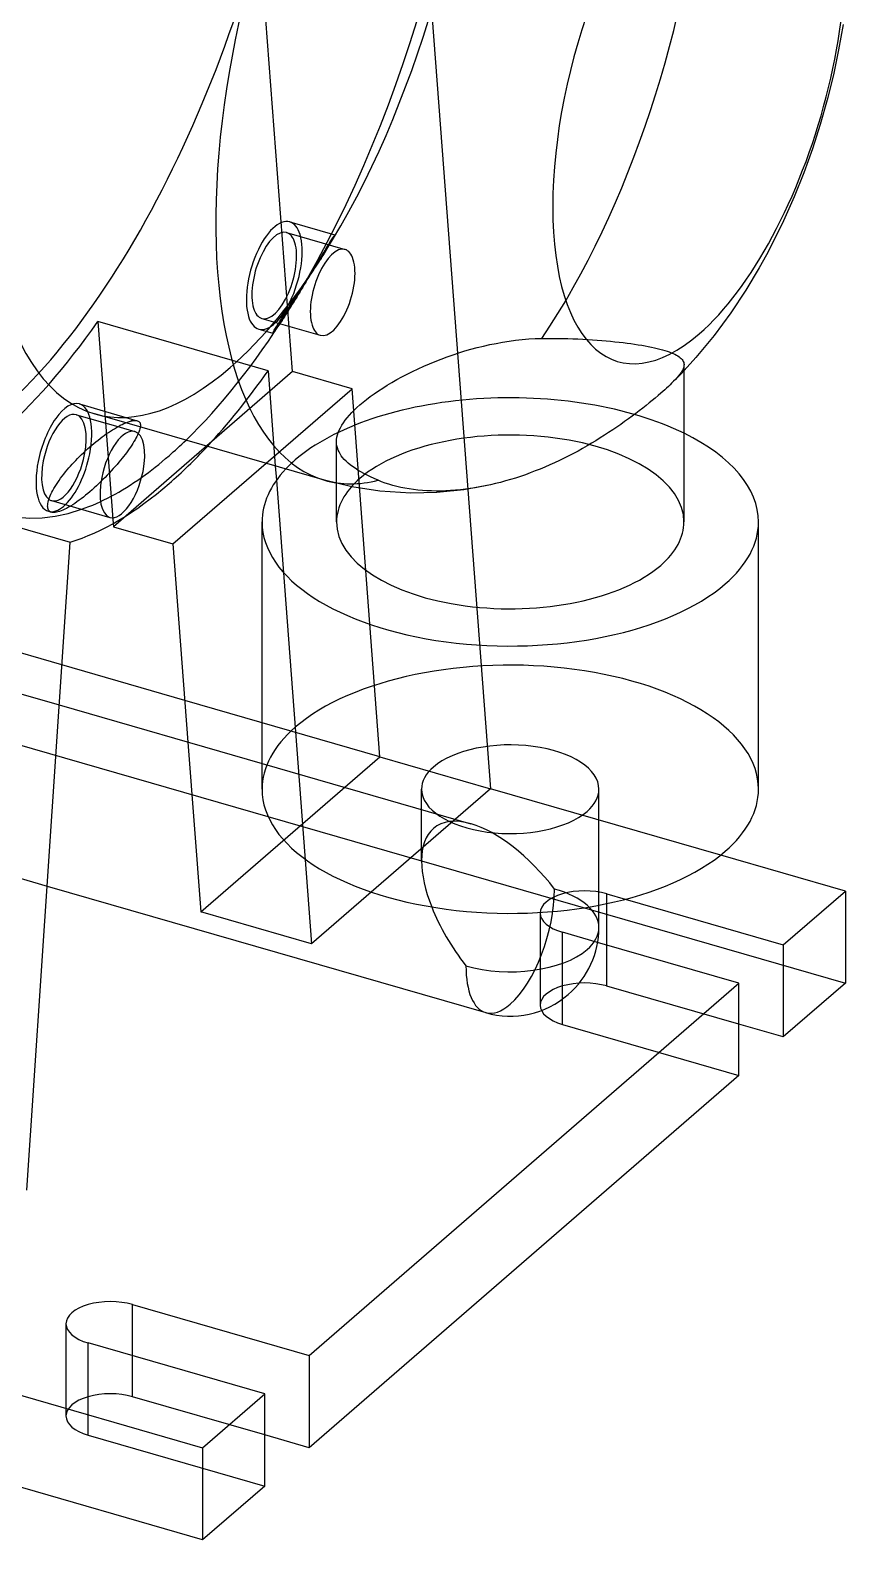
# Model space of a CAD drawing. Header units: millimetres. Extents: x -48 to 306, y -72 to 443.
# Drawn here: x 158.9 to 304.9, y -72.2 to 198.2 of the extents above; entities that cross this region are included whole.
import ezdxf

# ---------------------------------------------------------------- set-up
doc = ezdxf.new("R2010")
doc.units = ezdxf.units.MM
doc.layers.add('MAIN-1', color=7, linetype='Continuous')
doc.layers.add('MAIN-2', color=7, linetype='Continuous')

msp = doc.modelspace()

# ---------------------------------------------------------------- linework, layer by layer
at = {"layer": 'MAIN-1'}
for p, q in [((304.44, 199.18), (303.65, 194.65)), ((303.65, 194.65), (302.71, 190.14)), ((302.71, 190.14), (301.61, 185.69)), ((301.61, 185.69), (300.36, 181.28)), ((300.36, 181.28), (298.96, 176.91)), ((298.96, 176.91), (297.4, 172.59)), ((297.4, 172.59), (295.69, 168.3)), ((295.69, 168.3), (293.77, 163.99)), ((293.77, 163.99), (292.3, 160.94)), ((292.3, 160.94), (290.73, 157.92)), ((290.73, 157.92), (289.44, 155.59)), ((289.44, 155.59), (287.04, 151.6)), ((287.04, 151.6), (284.37, 147.56)), ((284.37, 147.56), (281.37, 143.48)), ((281.37, 143.48), (278.1, 139.52)), ((278.1, 139.52), (275.45, 136.62)), ((275.45, 136.62), (273.75, 134.91)), ((275.97, 110.09), (275.97, 137.17)), ((271.32, 132.71), (270.81, 132.28)), ((271.8, 133.12), (271.32, 132.71)), ((272.16, 133.44), (271.8, 133.12)), ((272.51, 133.76), (272.16, 133.44)), ((272.85, 134.06), (272.51, 133.76)), ((273.17, 134.35), (272.85, 134.06)), ((273.47, 134.63), (273.17, 134.35)), ((273.75, 134.91), (273.47, 134.63)), ((273.75, 134.91), (273.75, 134.91)), ((273.75, 134.91), (273.75, 134.91)), ((273.75, 134.91), (273.75, 134.91)), ((273.75, 134.91), (273.75, 134.91)), ((273.75, 134.91), (273.75, 134.91)), ((273.75, 134.91), (273.75, 134.91)), ((267.95, 130), (267.32, 129.52)), ((268.57, 130.47), (267.95, 130)), ((269.16, 130.94), (268.57, 130.47)), ((269.73, 131.4), (269.16, 130.94)), ((270.28, 131.85), (269.73, 131.4)), ((270.81, 132.28), (270.28, 131.85)), ((211.59, 117.57), (170.44, 129.45)), ((174.32, 127), (174.68, 127.2)), ((174.58, 127.15), (177.61, 126.27)), ((174.68, 127.2), (175.02, 127.39)), ((175.02, 127.39), (175.36, 127.56)), ((175.36, 127.56), (175.68, 127.71)), ((175.68, 127.71), (176, 127.84)), ((178.61, 127.09), (178.58, 126.92)), ((263.93, 127.07), (263.21, 126.58)), ((264.64, 127.56), (263.93, 127.07)), ((265.33, 128.06), (264.64, 127.56)), ((266.01, 128.55), (265.33, 128.06)), ((266.68, 129.03), (266.01, 128.55)), ((267.32, 129.52), (266.68, 129.03)), ((170.29, 124.13), (170.66, 124.44)), ((170.66, 124.44), (171.04, 124.74)), ((171.04, 124.74), (171.42, 125.03)), ((171.42, 125.03), (171.79, 125.32)), ((171.79, 125.32), (172.16, 125.59)), ((172.16, 125.59), (172.52, 125.84)), ((172.52, 125.84), (172.88, 126.09)), ((172.88, 126.09), (173.24, 126.33)), ((173.24, 126.33), (173.6, 126.57)), ((173.6, 126.57), (173.97, 126.79)), ((173.97, 126.79), (174.32, 127)), ((178.33, 126.14), (178.24, 125.91)), ((178.42, 126.35), (178.33, 126.14)), ((178.48, 126.55), (178.42, 126.35)), ((178.54, 126.74), (178.48, 126.55)), ((178.58, 126.92), (178.54, 126.74)), ((260.19, 124.64), (259.4, 124.17)), ((260.96, 125.12), (260.19, 124.64)), ((261.72, 125.6), (260.96, 125.12)), ((262.47, 126.09), (261.72, 125.6)), ((263.21, 126.58), (262.47, 126.09)), ((167.38, 121.45), (167.72, 121.79)), ((167.72, 121.79), (168.07, 122.14)), ((168.07, 122.14), (168.43, 122.48)), ((168.43, 122.48), (168.79, 122.82)), ((168.79, 122.82), (169.16, 123.16)), ((169.16, 123.16), (169.53, 123.49)), ((169.53, 123.49), (169.91, 123.81)), ((169.91, 123.81), (170.29, 124.13)), ((255.33, 121.92), (254.49, 121.5)), ((256.17, 122.35), (255.33, 121.92)), ((256.99, 122.79), (256.17, 122.35)), ((257.8, 123.24), (256.99, 122.79)), ((258.61, 123.7), (257.8, 123.24)), ((259.4, 124.17), (258.61, 123.7)), ((164.92, 118.66), (165.22, 119.04)), ((165.22, 119.04), (165.53, 119.41)), ((165.53, 119.41), (165.82, 119.75)), ((165.82, 119.75), (166.11, 120.09)), ((166.11, 120.09), (166.41, 120.43)), ((166.41, 120.43), (166.72, 120.76)), ((166.72, 120.76), (167.05, 121.1)), ((167.05, 121.1), (167.38, 121.45)), ((202.78, 120.11), (202.97, 117.55)), ((249.32, 119.21), (248.44, 118.87)), ((250.2, 119.56), (249.32, 119.21)), ((251.07, 119.92), (250.2, 119.56)), ((251.93, 120.3), (251.07, 119.92)), ((252.79, 120.68), (251.93, 120.3)), ((253.65, 121.08), (252.79, 120.68)), ((254.49, 121.5), (253.65, 121.08)), ((163.14, 116.07), (163.35, 116.43)), ((163.35, 116.43), (163.58, 116.79)), ((163.58, 116.79), (163.82, 117.15)), ((163.82, 117.15), (164.07, 117.53)), ((164.07, 117.53), (164.34, 117.9)), ((164.34, 117.9), (164.62, 118.28)), ((164.62, 118.28), (164.92, 118.66)), ((216.49, 116.38), (211.59, 117.57)), ((213.74, 110.09), (213.74, 116.99)), ((221.48, 115.61), (216.49, 116.38)), ((241.31, 116.74), (236.53, 115.86)), ((241.31, 116.73), (241.3, 116.73)), ((241.3, 116.73), (241.3, 116.73)), ((241.3, 116.73), (241.3, 116.73)), ((241.3, 116.73), (241.3, 116.73)), ((242.2, 116.95), (241.31, 116.74)), ((241.31, 116.74), (241.31, 116.74)), ((241.31, 116.74), (241.31, 116.73)), ((243.1, 117.17), (242.2, 116.95)), ((243.99, 117.42), (243.1, 117.17)), ((244.89, 117.68), (243.99, 117.42)), ((245.78, 117.95), (244.89, 117.68)), ((246.67, 118.24), (245.78, 117.95)), ((247.56, 118.55), (246.67, 118.24)), ((248.44, 118.87), (247.56, 118.55)), ((162.05, 113.39), (162.1, 113.64)), ((162.1, 113.64), (162.16, 113.9)), ((162.16, 113.9), (162.25, 114.17)), ((162.25, 114.17), (162.35, 114.46)), ((162.35, 114.46), (162.47, 114.76)), ((162.47, 114.76), (162.61, 115.07)), ((162.61, 115.07), (162.77, 115.39)), ((162.72, 113.92), (173.17, 110.9)), ((162.77, 115.39), (162.95, 115.73)), ((162.95, 115.73), (163.14, 116.07)), ((227.04, 115.26), (221.48, 115.61)), ((231.71, 115.36), (227.04, 115.26)), ((236.53, 115.86), (231.71, 115.36)), ((162.01, 112.93), (162.02, 113.16)), ((162.02, 112.73), (162.01, 112.93)), ((162.02, 113.16), (162.05, 113.39)), ((162.06, 112.54), (162.02, 112.73)), ((162.11, 112.37), (162.06, 112.54)), ((162.19, 112.22), (162.11, 112.37)), ((162.29, 112.09), (162.19, 112.22)), ((162.41, 111.98), (162.29, 112.09)), ((162.55, 111.9), (162.41, 111.98)), ((162.72, 111.84), (162.55, 111.9)), ((162.9, 111.8), (162.72, 111.84)), ((163.11, 111.78), (162.9, 111.8)), ((163.33, 111.79), (163.11, 111.78)), ((163.57, 111.82), (163.33, 111.79)), ((163.83, 111.88), (163.57, 111.82)), ((164.11, 111.96), (163.83, 111.88)), ((164.41, 112.07), (164.11, 111.96)), ((164.72, 112.19), (164.41, 112.07)), ((165.06, 112.35), (164.72, 112.19)), ((165.4, 112.52), (165.06, 112.35)), ((165.76, 112.71), (165.4, 112.52)), ((166.13, 112.93), (165.76, 112.71)), ((173.74, 109.81), (173.78, 109.24)), ((173.78, 109.24), (184.45, 106.16)), ((200.4, 62.22), (200.4, 110.09)), ((289.3, 62.22), (289.3, 110.09)), ((158.28, -9.58), (166.03, 106.47)), ((184.45, 106.16), (187.13, 70.66)), ((186.57, 78.13), (164.57, 84.48)), ((164.09, 77.31), (200.4, 66.82)), ((304.86, 43.98), (282.53, 50.42)), ((161.92, 44.89), (240.45, 22.22)), ((293.75, 34.35), (304.86, 43.98)), ((304.86, 43.98), (304.86, 27.48)), ((260.73, 37.47), (260.73, 41.46)), ((262.13, 34.32), (262.13, 41.74)), ((265.45, 42.52), (293.75, 34.35)), ((285.81, 27.48), (260.5, 34.79)), ((293.75, 34.35), (293.75, 17.86)), ((208.82, -39.2), (285.81, 27.48)), ((285.81, 10.98), (285.81, 27.48)), ((304.86, 27.48), (293.75, 17.86)), ((293.75, 17.86), (285.81, 20.15)), ((285.81, 10.98), (208.82, -55.7)), ((189.77, -72.2), (-46.7, -3.93)), ((177.2, -30.07), (208.82, -39.2)), ((177.2, -39.24), (177.2, -30.07)), ((126.22, -37.35), (189.77, -55.7)), ((200.88, -46.07), (169.26, -36.95)), ((208.82, -39.2), (208.82, -55.7)), ((189.77, -55.7), (200.88, -46.07)), ((200.88, -62.57), (200.88, -46.07)), ((208.82, -55.7), (200.88, -53.41)), ((189.77, -55.7), (189.77, -72.2)), ((200.88, -62.57), (189.77, -72.2))]:
    msp.add_line(p, q, dxfattribs=at)
for start, end in [(310.8968, 359.9973), (253.8981, 310.8968)]:
    msp.add_arc((244.85, 37.47), 15.88, start, end, dxfattribs=at)
for centre, major_axis, ratio, start_param, end_param in [((183.76, 216.64), (-31.92, -110.58), 0.433013, -2.55359, -0.371599), ((183.76, 216.64), (30.33, 105.05), 0.433013, 0.588003, 3.439114), ((194.7, 213.49), (24.26, 84.04), 0.433013, 0.588003, 3.141593), ((235.85, 201.61), (24.26, 84.04), 0.433013, 0.92988, 3.141653), ((278.7, 189.24), (14.56, 50.42), 0.433013, -2.55359, 0.588003), ((278.7, 189.24), (14.56, 50.42), 0.433013, 0.588003, 3.729595), ((175.39, 118.59), (2.22, 7.69), 0.433013, 0.000007, 1.7661), ((175.39, 118.59), (2.22, 7.69), 0.433013, -1.375493, 0.000007), ((183.76, 216.64), (30.33, 105.05), 0.433013, -2.55359, -2.498092), ((244.85, 110.09), (-44.45, 0), 0.5, -3.141581, -2.346194), ((183.76, 216.64), (30.33, 105.05), 0.433013, -2.643777, -2.55359), ((183.76, 216.64), (-31.92, -110.58), 0.433013, 0.588003, 0.707483), ((175.39, 118.59), (2.22, 7.69), 0.433013, -3.141586, -1.375493), ((244.85, 110.09), (-44.45, 0), 0.5, -0.440631, 0.000012), ((183.76, 216.64), (-31.92, -110.58), 0.433013, 0.274834, 0.588003), ((175.39, 118.59), (2.22, 7.69), 0.433013, 1.7661, 3.141599), ((164.93, 121.6), (2.22, 7.69), 0.433013, 2.990714, 3.141599), ((164.93, 121.6), (2.77, 9.61), 0.433013, -3.063769, -2.49809), ((244.85, 110.09), (-44.45, 0), 0.5, 0.000012, 2.617994), ((244.85, 110.09), (-31.11, 0), 0.5, 0.000012, 2.617994), ((244.85, 110.09), (-31.11, 0), 0.5, 2.617994, 3.141604), ((244.85, 110.09), (-44.45, 0), 0.5, 2.617994, 3.141604), ((244.85, 62.22), (-44.45, 0), 0.5, 0.000012, 2.617994), ((244.85, 62.22), (-44.45, 0), 0.5, 2.617994, 3.141604), ((244.85, 37.47), (13.49, -17.93), 0.467176, -2.102646, -1.538594), ((244.85, 37.47), (-15.88, 0), 0.5, 2.617994, 3.141499), ((244.85, 37.47), (-15.88, 0), 0.5, 1.047198, 2.617994), ((244.85, 37.47), (4.4, 15.25), 0.433013, 2.158799, 3.141599), ((173.23, -33.51), (-7.94, 0), 0.5, -2.094395, 0.000031), ((173.23, -33.51), (-7.94, 0), 0.5, 0.000031, 1.047198)]:
    msp.add_ellipse(centre, major_axis=major_axis, ratio=ratio, start_param=start_param, end_param=end_param, dxfattribs=at)
at = {"layer": 'MAIN-2'}
for p, q in [((205.85, 137.01), (200.4, 209.06)), ((230.89, 200.26), (241.31, 62.32)), ((205.37, 163.83), (213.43, 161.5)), ((204.81, 161.9), (215.26, 158.89)), ((212.13, 159.55), (211.97, 159.29)), ((212.28, 159.8), (212.13, 159.55)), ((212.26, 159.34), (212.43, 159.62)), ((212.43, 160.03), (212.28, 159.8)), ((212.56, 160.23), (212.43, 160.03)), ((212.43, 159.62), (212.58, 159.89)), ((212.68, 160.43), (212.56, 160.23)), ((212.58, 159.89), (212.73, 160.13)), ((212.79, 160.6), (212.68, 160.43)), ((212.73, 160.13), (212.86, 160.35)), ((212.89, 160.76), (212.79, 160.6)), ((212.86, 160.35), (212.97, 160.56)), ((212.99, 160.91), (212.89, 160.76)), ((212.97, 160.56), (213.07, 160.74)), ((213.08, 161.04), (212.99, 160.91)), ((213.07, 160.74), (213.16, 160.9)), ((213.16, 161.16), (213.08, 161.04)), ((213.23, 161.26), (213.16, 161.16)), ((213.16, 160.9), (213.24, 161.04)), ((213.29, 161.35), (213.23, 161.26)), ((213.24, 161.04), (213.3, 161.16)), ((213.34, 161.41), (213.29, 161.35)), ((213.3, 161.16), (213.35, 161.26)), ((213.38, 161.46), (213.34, 161.41)), ((213.35, 161.26), (213.38, 161.34)), ((213.41, 161.49), (213.38, 161.46)), ((213.38, 161.34), (213.41, 161.41)), ((213.43, 161.5), (213.41, 161.49)), ((213.41, 161.41), (213.43, 161.46)), ((213.43, 161.49), (213.43, 161.5)), ((213.43, 161.46), (213.43, 161.49)), ((210.62, 157.05), (210.4, 156.68)), ((210.57, 156.63), (210.8, 157)), ((210.83, 157.41), (210.62, 157.05)), ((211.04, 157.76), (210.83, 157.41)), ((211.24, 158.09), (211.04, 157.76)), ((211.22, 157.66), (211.52, 158.13)), ((211.44, 158.41), (211.24, 158.09)), ((211.63, 158.72), (211.44, 158.41)), ((211.47, 158.06), (211.68, 158.4)), ((211.8, 159.01), (211.63, 158.72)), ((211.68, 158.4), (211.88, 158.72)), ((211.97, 159.29), (211.8, 159.01)), ((211.88, 158.72), (212.08, 159.04)), ((212.08, 159.04), (212.26, 159.34)), ((208.99, 154.33), (208.74, 153.91)), ((208.76, 153.86), (209.03, 154.27)), ((209.24, 154.74), (208.99, 154.33)), ((209.03, 154.27), (209.3, 154.67)), ((209.48, 155.14), (209.24, 154.74)), ((209.3, 154.67), (209.56, 155.08)), ((209.71, 155.53), (209.48, 155.14)), ((209.56, 155.08), (209.82, 155.48)), ((209.94, 155.92), (209.71, 155.53)), ((209.82, 155.48), (210.08, 155.87)), ((210.17, 156.3), (209.94, 155.92)), ((210.08, 155.87), (210.33, 156.26)), ((210.4, 156.68), (210.17, 156.3)), ((210.33, 156.26), (210.57, 156.63)), ((206.95, 151.14), (207.2, 151.51)), ((207.42, 151.71), (207.15, 151.26)), ((207.2, 151.51), (207.45, 151.88)), ((207.69, 152.16), (207.42, 151.71)), ((207.45, 151.88), (207.7, 152.26)), ((207.96, 152.6), (207.69, 152.16)), ((207.7, 152.26), (207.96, 152.65)), ((207.96, 152.65), (208.22, 153.05)), ((208.22, 153.04), (207.96, 152.6)), ((208.49, 153.48), (208.22, 153.04)), ((208.22, 153.05), (208.49, 153.45)), ((208.74, 153.91), (208.49, 153.48)), ((208.49, 153.45), (208.76, 153.86)), ((205.28, 148.64), (205.51, 148.98)), ((205.51, 148.98), (205.74, 149.33)), ((205.82, 149.09), (205.56, 148.68)), ((205.74, 149.33), (205.98, 149.68)), ((206.08, 149.51), (205.82, 149.09)), ((205.98, 149.68), (206.22, 150.04)), ((206.34, 149.94), (206.08, 149.51)), ((206.22, 150.04), (206.46, 150.4)), ((206.61, 150.37), (206.34, 149.94)), ((206.46, 150.4), (206.71, 150.77)), ((206.88, 150.81), (206.61, 150.37)), ((206.71, 150.77), (206.95, 151.14)), ((207.15, 151.26), (206.88, 150.81)), ((200.37, 146.53), (210.83, 143.51)), ((203.45, 145.82), (203.59, 146.04)), ((203.59, 146.04), (203.75, 146.28)), ((203.75, 146.28), (203.91, 146.53)), ((203.98, 146.18), (203.78, 145.88)), ((203.91, 146.53), (204.08, 146.8)), ((204.18, 146.5), (203.98, 146.18)), ((204.08, 146.8), (204.26, 147.08)), ((204.4, 146.83), (204.18, 146.5)), ((204.26, 147.08), (204.45, 147.37)), ((204.62, 147.18), (204.4, 146.83)), ((204.45, 147.37), (204.65, 147.67)), ((204.85, 147.54), (204.62, 147.18)), ((204.65, 147.67), (204.85, 147.98)), ((204.79, 147.45), (205.08, 147.9)), ((204.85, 147.98), (205.07, 148.3)), ((205.08, 147.91), (204.85, 147.54)), ((205.07, 148.3), (205.28, 148.64)), ((205.32, 148.29), (205.08, 147.91)), ((205.56, 148.68), (205.32, 148.29)), ((201.49, 137.17), (171, 145.97)), ((171, 145.97), (173.74, 109.81)), ((199.82, 144.61), (202.34, 143.88)), ((202.33, 143.9), (202.34, 143.93)), ((202.34, 143.88), (202.33, 143.9)), ((202.34, 143.93), (202.37, 143.99)), ((202.36, 143.89), (202.34, 143.88)), ((202.39, 143.91), (202.36, 143.89)), ((202.37, 143.99), (202.4, 144.07)), ((202.43, 143.96), (202.39, 143.91)), ((202.4, 144.07), (202.46, 144.17)), ((202.48, 144.02), (202.43, 143.96)), ((202.46, 144.17), (202.52, 144.29)), ((202.55, 144.11), (202.48, 144.02)), ((202.52, 144.29), (202.6, 144.43)), ((202.63, 144.22), (202.55, 144.11)), ((202.6, 144.43), (202.7, 144.59)), ((202.73, 144.35), (202.63, 144.22)), ((202.7, 144.59), (202.8, 144.77)), ((202.84, 144.5), (202.73, 144.35)), ((202.8, 144.77), (202.92, 144.96)), ((202.96, 144.68), (202.84, 144.5)), ((202.92, 144.96), (203.05, 145.17)), ((203.1, 144.87), (202.96, 144.68)), ((203.05, 145.17), (203.19, 145.4)), ((203.25, 145.09), (203.1, 144.87)), ((203.19, 145.4), (203.32, 145.6)), ((203.42, 145.34), (203.25, 145.09)), ((203.32, 145.6), (203.45, 145.82)), ((203.59, 145.6), (203.42, 145.34)), ((203.78, 145.88), (203.59, 145.6)), ((235.67, 140.37), (236.74, 140.7)), ((236.74, 140.7), (237.82, 141.01)), ((237.82, 141.01), (238.92, 141.31)), ((238.92, 141.31), (240.04, 141.59)), ((240.04, 141.59), (241.17, 141.84)), ((241.17, 141.84), (242.32, 142.07)), ((242.32, 142.07), (243.48, 142.28)), ((243.48, 142.28), (244.65, 142.47)), ((244.65, 142.47), (245.82, 142.62)), ((245.82, 142.62), (247, 142.75)), ((247, 142.75), (248.17, 142.85)), ((248.17, 142.85), (249.34, 142.91)), ((249.34, 142.91), (250.51, 142.94)), ((250.51, 142.94), (251.46, 142.95)), ((251.46, 142.95), (252.41, 142.95)), ((252.41, 142.95), (253.34, 142.94)), ((253.34, 142.94), (254.27, 142.93)), ((254.27, 142.93), (255.18, 142.91)), ((255.18, 142.91), (256.08, 142.88)), ((256.08, 142.88), (256.97, 142.85)), ((256.97, 142.85), (257.85, 142.81)), ((257.85, 142.81), (258.72, 142.76)), ((258.72, 142.76), (259.57, 142.71)), ((259.57, 142.71), (260.4, 142.65)), ((260.4, 142.65), (261.23, 142.59)), ((261.23, 142.59), (262.03, 142.52)), ((262.03, 142.52), (262.82, 142.45)), ((262.82, 142.45), (263.58, 142.37)), ((263.58, 142.37), (264.33, 142.29)), ((264.33, 142.29), (265.06, 142.21)), ((265.06, 142.21), (265.77, 142.12)), ((265.77, 142.12), (266.45, 142.03)), ((266.45, 142.03), (267.12, 141.93)), ((267.12, 141.93), (267.76, 141.83)), ((267.76, 141.83), (268.39, 141.73)), ((268.39, 141.73), (268.99, 141.62)), ((268.99, 141.62), (269.57, 141.51)), ((269.57, 141.51), (270.12, 141.4)), ((270.12, 141.4), (270.66, 141.28)), ((270.66, 141.28), (271.16, 141.16)), ((271.16, 141.16), (271.65, 141.04)), ((271.65, 141.04), (272.11, 140.92)), ((272.11, 140.92), (272.54, 140.79)), ((272.54, 140.79), (272.95, 140.66)), ((272.95, 140.66), (273.33, 140.53)), ((228.35, 137.51), (229.36, 137.96)), ((229.36, 137.96), (230.38, 138.41)), ((230.38, 138.41), (231.42, 138.84)), ((231.42, 138.84), (232.48, 139.25)), ((232.48, 139.25), (233.54, 139.64)), ((233.54, 139.64), (234.6, 140.02)), ((234.6, 140.02), (235.67, 140.37)), ((273.33, 140.53), (273.69, 140.39)), ((273.69, 140.39), (274.03, 140.25)), ((274.03, 140.25), (274.33, 140.11)), ((274.33, 140.11), (274.61, 139.96)), ((274.61, 139.96), (274.87, 139.81)), ((274.87, 139.81), (275.1, 139.66)), ((275.1, 139.66), (275.3, 139.5)), ((275.3, 139.5), (275.48, 139.34)), ((275.48, 139.34), (275.62, 139.17)), ((275.62, 139.17), (275.75, 139.01)), ((275.75, 139.01), (275.84, 138.83)), ((275.84, 138.83), (275.91, 138.65)), ((275.91, 138.65), (275.95, 138.47)), ((275.95, 138.06), (275.91, 137.83)), ((275.95, 138.47), (275.97, 138.28)), ((275.97, 138.28), (275.95, 138.06)), ((275.97, 137.17), (275.97, 138.25)), ((205.85, 137.01), (173.78, 109.24)), ((201.49, 137.17), (202.78, 120.11)), ((216.52, 133.93), (205.85, 137.01)), ((223.67, 135.07), (224.55, 135.57)), ((224.55, 135.57), (225.46, 136.07)), ((225.46, 136.07), (226.4, 136.56)), ((226.4, 136.56), (227.36, 137.04)), ((227.36, 137.04), (228.35, 137.51)), ((274.11, 135.27), (273.75, 134.91)), ((274.44, 135.61), (274.11, 135.27)), ((274.73, 135.94), (274.44, 135.61)), ((275, 136.25), (274.73, 135.94)), ((275.23, 136.54), (275, 136.25)), ((275.43, 136.82), (275.23, 136.54)), ((275.59, 137.09), (275.43, 136.82)), ((275.73, 137.35), (275.59, 137.09)), ((275.84, 137.59), (275.73, 137.35)), ((275.91, 137.83), (275.84, 137.59)), ((184.45, 106.16), (216.52, 133.93)), ((221.49, 68.04), (216.52, 133.93)), ((219.12, 132.02), (219.78, 132.53)), ((219.78, 132.53), (220.49, 133.03)), ((220.49, 133.03), (221.23, 133.54)), ((221.23, 133.54), (222.01, 134.05)), ((222.01, 134.05), (222.82, 134.56)), ((222.82, 134.56), (223.67, 135.07)), ((167.71, 131.21), (178.07, 128.22)), ((216.46, 129.67), (216.92, 130.13)), ((216.92, 130.13), (217.4, 130.58)), ((217.4, 130.58), (217.91, 131.04)), ((217.91, 131.04), (218.49, 131.53)), ((218.49, 131.53), (219.12, 132.02)), ((167.15, 129.29), (174.58, 127.15)), ((176, 127.84), (176.17, 127.91)), ((176.17, 127.91), (176.34, 127.98)), ((176.34, 127.98), (176.5, 128.04)), ((176.5, 128.04), (176.66, 128.09)), ((176.66, 128.09), (176.82, 128.13)), ((176.82, 128.13), (176.96, 128.17)), ((177.63, 128.27), (177.71, 128.27)), ((177.71, 128.27), (177.79, 128.27)), ((177.79, 128.27), (177.86, 128.26)), ((177.86, 128.26), (177.93, 128.25)), ((177.93, 128.25), (178, 128.24)), ((178, 128.24), (178.07, 128.22)), ((178.07, 128.22), (178.23, 128.16)), ((178.23, 128.16), (178.36, 128.07)), ((178.36, 128.07), (178.47, 127.96)), ((178.47, 127.96), (178.55, 127.83)), ((178.55, 127.83), (178.6, 127.67)), ((178.6, 127.67), (178.63, 127.49)), ((178.63, 127.3), (178.61, 127.09)), ((178.63, 127.49), (178.63, 127.3)), ((214.43, 126.97), (214.68, 127.41)), ((214.68, 127.41), (214.97, 127.86)), ((214.97, 127.86), (215.29, 128.31)), ((215.29, 128.31), (215.65, 128.76)), ((215.65, 128.76), (216.04, 129.22)), ((216.04, 129.22), (216.46, 129.67)), ((177.47, 124.47), (177.28, 124.16)), ((177.66, 124.78), (177.47, 124.47)), ((177.83, 125.08), (177.66, 124.78)), ((177.98, 125.37), (177.83, 125.08)), ((178.12, 125.65), (177.98, 125.37)), ((178.24, 125.91), (178.12, 125.65)), ((213.74, 124.46), (213.76, 124.86)), ((213.74, 116.99), (213.74, 124.47)), ((213.76, 124.08), (213.74, 124.46)), ((213.76, 124.86), (213.81, 125.27)), ((213.81, 125.27), (213.91, 125.69)), ((213.91, 125.69), (214.04, 126.11)), ((214.04, 126.11), (214.22, 126.54)), ((214.22, 126.54), (214.43, 126.97)), ((175.6, 121.82), (175.34, 121.48)), ((175.87, 122.15), (175.6, 121.82)), ((176.12, 122.49), (175.87, 122.15)), ((176.37, 122.83), (176.12, 122.49)), ((176.61, 123.17), (176.37, 122.83)), ((176.84, 123.5), (176.61, 123.17)), ((177.07, 123.83), (176.84, 123.5)), ((177.28, 124.16), (177.07, 123.83)), ((213.82, 123.7), (213.76, 124.08)), ((213.91, 123.33), (213.82, 123.7)), ((214.03, 122.97), (213.91, 123.33)), ((214.19, 122.62), (214.03, 122.97)), ((214.37, 122.27), (214.19, 122.62)), ((214.59, 121.94), (214.37, 122.27)), ((214.84, 121.61), (214.59, 121.94)), ((173.41, 119.24), (173.05, 118.85)), ((173.77, 119.63), (173.41, 119.24)), ((174.11, 120.02), (173.77, 119.63)), ((174.44, 120.4), (174.11, 120.02)), ((174.77, 120.79), (174.44, 120.4)), ((175.06, 121.14), (174.77, 120.79)), ((175.34, 121.48), (175.06, 121.14)), ((215.13, 121.29), (214.84, 121.61)), ((215.45, 120.96), (215.13, 121.29)), ((215.8, 120.64), (215.45, 120.96)), ((216.19, 120.32), (215.8, 120.64)), ((216.61, 120.01), (216.19, 120.32)), ((217.07, 119.69), (216.61, 120.01)), ((217.56, 119.38), (217.07, 119.69)), ((218.08, 119.06), (217.56, 119.38)), ((218.64, 118.75), (218.08, 119.06)), ((170.75, 116.55), (170.36, 116.19)), ((171.14, 116.92), (170.75, 116.55)), ((171.53, 117.3), (171.14, 116.92)), ((171.92, 117.68), (171.53, 117.3)), ((172.3, 118.06), (171.92, 117.68)), ((172.68, 118.45), (172.3, 118.06)), ((173.05, 118.85), (172.68, 118.45)), ((202.97, 117.55), (209.24, 34.55)), ((219.23, 118.45), (218.64, 118.75)), ((219.85, 118.14), (219.23, 118.45)), ((220.5, 117.84), (219.85, 118.14)), ((221.18, 117.54), (220.5, 117.84)), ((221.81, 117.29), (221.18, 117.54)), ((222.46, 117.05), (221.81, 117.29)), ((223.13, 116.83), (222.46, 117.05)), ((223.82, 116.62), (223.13, 116.83)), ((224.53, 116.44), (223.82, 116.62)), ((225.25, 116.27), (224.53, 116.44)), ((226, 116.12), (225.25, 116.27)), ((239.49, 116.36), (238.59, 116.2)), ((240.39, 116.54), (239.49, 116.36)), ((241.3, 116.73), (240.39, 116.54)), ((135.55, 115.27), (166.03, 106.47)), ((167.26, 113.68), (166.88, 113.41)), ((167.65, 113.96), (167.26, 113.68)), ((168.04, 114.25), (167.65, 113.96)), ((168.43, 114.55), (168.04, 114.25)), ((168.81, 114.86), (168.43, 114.55)), ((169.19, 115.17), (168.81, 114.86)), ((169.58, 115.5), (169.19, 115.17)), ((169.97, 115.84), (169.58, 115.5)), ((170.36, 116.19), (169.97, 115.84)), ((226.76, 115.99), (226, 116.12)), ((227.53, 115.88), (226.76, 115.99)), ((228.32, 115.79), (227.53, 115.88)), ((229.12, 115.72), (228.32, 115.79)), ((229.94, 115.66), (229.12, 115.72)), ((230.76, 115.63), (229.94, 115.66)), ((231.6, 115.62), (230.76, 115.63)), ((232.45, 115.62), (231.6, 115.62)), ((233.31, 115.65), (232.45, 115.62)), ((234.17, 115.69), (233.31, 115.65)), ((235.05, 115.76), (234.17, 115.69)), ((235.92, 115.84), (235.05, 115.76)), ((236.81, 115.94), (235.92, 115.84)), ((237.7, 116.06), (236.81, 115.94)), ((238.59, 116.2), (237.7, 116.06)), ((162.16, 112), (162.71, 111.84)), ((166.5, 113.16), (166.13, 112.93)), ((166.88, 113.41), (166.5, 113.16)), ((68.39, 95.74), (304.86, 27.48)), ((103.96, 94.67), (164.09, 77.31)), ((164.57, 84.48), (151.76, 88.17)), ((221.49, 68.04), (186.57, 78.13)), ((187.13, 70.66), (189.43, 40.27)), ((189.43, 40.27), (221.49, 68.04)), ((221.49, 68.04), (241.31, 62.32)), ((200.4, 66.82), (237.82, 56.02)), ((241.31, 62.32), (209.24, 34.55)), ((228.98, 49.38), (228.98, 62.22)), ((282.53, 50.42), (241.31, 62.32)), ((260.73, 41.46), (260.73, 62.22)), ((132.3, 53.44), (161.92, 44.89)), ((262.13, 43.48), (265.45, 42.52)), ((262.13, 41.74), (262.13, 43.48)), ((209.24, 34.55), (189.43, 40.27)), ((250.22, 40.04), (250.22, 23.55)), ((254.19, 20.11), (254.19, 36.61)), ((260.5, 34.79), (254.19, 36.61)), ((262.13, 26.98), (262.13, 34.32)), ((285.81, 20.15), (262.13, 26.98)), ((254.19, 20.11), (285.81, 10.98)), ((165.29, -33.51), (165.29, -50.01)), ((169.26, -53.44), (169.26, -36.95)), ((177.2, -46.57), (177.2, -39.24)), ((200.88, -53.41), (177.2, -46.57)), ((169.26, -53.44), (200.88, -62.57))]:
    msp.add_line(p, q, dxfattribs=at)
for centre, major_axis, ratio, start_param, end_param in [((235.85, 201.61), (24.26, 84.04), 0.433013, -2.211713, -0.000007), ((183.76, 216.64), (30.33, 105.05), 0.433013, -2.158722, -0.982931), ((194.7, 213.49), (24.26, 84.04), 0.433013, -2.158722, -0.982931), ((153.28, 225.45), (30.64, 106.16), 0.433013, -2.55359, -1.235474), ((202.59, 154.22), (2.77, 9.61), 0.433013, 0.000007, 2.551498), ((202.59, 154.22), (2.22, 7.69), 0.433013, 0.000007, 2.551498), ((202.59, 154.22), (2.77, 9.61), 0.433013, -0.590095, 0.000007), ((202.59, 154.22), (2.77, 9.61), 0.433013, -3.141586, -0.590095), ((202.59, 154.22), (2.22, 7.69), 0.433013, -3.141586, -0.590095), ((202.59, 154.22), (2.22, 7.69), 0.433013, -0.590095, 0.000007), ((194.7, 213.49), (24.26, 84.04), 0.433013, -2.55359, -2.158722), ((213.05, 151.2), (2.22, 7.69), 0.433013, 0.000007, 2.551498), ((213.05, 151.2), (2.77, 9.61), 0.433013, 0.908296, 1.053107), ((194.22, 213.63), (-24.53, -84.96), 0.433013, 0.97252, 0.98284), ((213.05, 151.2), (2.22, 7.69), 0.433013, -3.141586, -0.590095), ((194.22, 213.63), (-24.53, -84.96), 0.433013, 0.98284, 0.988883), ((213.05, 151.2), (2.22, 7.69), 0.433013, -0.590095, 0.000007), ((183.76, 216.64), (30.33, 105.05), 0.433013, -2.498092, -2.158722), ((202.59, 154.22), (2.77, 9.61), 0.433013, 2.551498, 3.141599), ((202.59, 154.22), (2.22, 7.69), 0.433013, 2.551498, 3.141599), ((153.28, 225.45), (-31.92, -110.58), 0.433013, 0.588003, 0.901171), ((213.05, 151.2), (2.22, 7.69), 0.433013, 2.551498, 3.141599), ((194.7, 213.49), (24.26, 84.04), 0.433013, -3.141592, -2.55359), ((183.76, 216.64), (-31.92, -110.58), 0.433013, 0.707483, 0.901171), ((244.85, 110.09), (-44.45, 0), 0.5, -2.346194, -0.523599), ((164.93, 121.6), (2.77, 9.61), 0.433013, 0.000007, 1.7661), ((164.93, 121.6), (2.77, 9.61), 0.433013, -1.375493, 0.000007), ((164.93, 121.6), (2.22, 7.69), 0.433013, 0.000007, 1.7661), ((164.93, 121.6), (2.22, 7.69), 0.433013, -1.375493, 0.000007), ((194.22, 213.63), (-24.53, -84.96), 0.433013, 0.187122, 0.203485), ((175.39, 118.59), (2.77, 9.61), 0.433013, 0.122898, 0.267709), ((244.85, 110.09), (-31.11, 0), 0.5, -3.141581, -0.523599), ((164.93, 121.6), (2.22, 7.69), 0.433013, -3.141586, -1.375493), ((164.93, 121.6), (2.77, 9.61), 0.433013, -2.49809, -1.375493), ((164.93, 121.6), (2.77, 9.61), 0.433013, 1.7661, 3.141599), ((164.93, 121.6), (2.22, 7.69), 0.433013, 1.7661, 2.990714), ((244.85, 110.09), (-44.45, 0), 0.5, -0.523599, -0.440631), ((183.76, 216.64), (30.33, 105.05), 0.433013, -2.844071, -2.643777), ((235.85, 201.61), (24.26, 84.04), 0.433013, -3.141533, -2.895468), ((244.85, 110.09), (-31.11, 0), 0.5, -0.523599, 0.000012), ((164.93, 121.6), (2.77, 9.61), 0.433013, -3.141586, -3.063769), ((244.85, 62.22), (-44.45, 0), 0.5, -3.141581, -0.523599), ((244.85, 62.22), (-44.45, 0), 0.5, -0.523599, 0.000012), ((244.85, 62.22), (-15.88, 0), 0.5, 3.141499, 5.759587), ((244.85, 62.22), (-15.88, 0), 0.5, -0.523599, -0.000094), ((244.85, 62.22), (-15.88, 0), 0.5, -0.000094, 2.617994), ((244.85, 62.22), (-15.88, 0), 0.5, 2.617994, 3.141499), ((244.85, 37.47), (13.49, -17.93), 0.467176, 2.584148, 3.173795), ((244.85, 37.47), (13.49, -17.93), 0.467176, -3.109391, -2.585855), ((244.85, 37.47), (13.49, -17.93), 0.467176, 1.602998, 2.584148), ((244.85, 37.47), (13.49, -17.93), 0.467176, -2.585855, -2.102646), ((244.85, 37.47), (4.4, 15.25), 0.433013, -2.55359, -0.982794), ((258.16, 40.04), (-7.94, 0), 0.5, -2.094395, 0.000031), ((244.85, 37.47), (-15.88, 0), 0.5, 3.141499, 4.18879), ((258.16, 40.04), (-7.94, 0), 0.5, 0.000031, 1.047198), ((258.16, 23.55), (7.94, 0), 0.5, 1.047198, 3.141624), ((244.85, 37.47), (4.4, 15.25), 0.433013, -3.141586, -2.55359), ((258.16, 23.55), (7.94, 0), 0.5, -3.141561, -2.094395), ((173.23, -50.01), (7.94, 0), 0.5, 1.047198, 3.141624), ((173.23, -50.01), (7.94, 0), 0.5, -3.141561, -2.094395)]:
    msp.add_ellipse(centre, major_axis=major_axis, ratio=ratio, start_param=start_param, end_param=end_param, dxfattribs=at)

doc.saveas('drawing.dxf')
